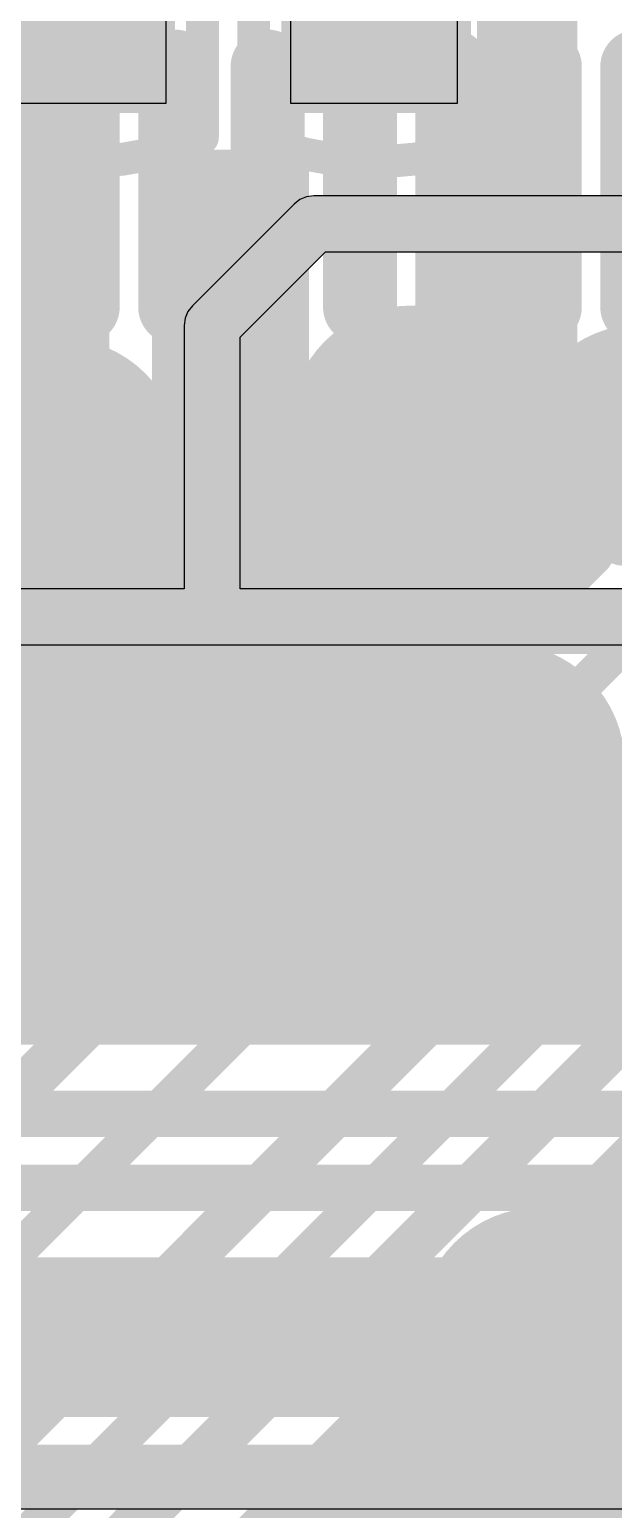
# Model space of a CAD drawing. Header units: millimetres. Extents: x 0.11 to 5.67, y 0.55 to 4.24.
# Drawn here: x 3.1048 to 3.2292, y 1.4813 to 1.7963 of the extents above; entities that cross this region are included whole.
import ezdxf

# ---------------------------------------------------------------- set-up
doc = ezdxf.new("R2010")
doc.units = ezdxf.units.MM
doc.header["$MEASUREMENT"] = 0
for name, color, linetype in [('BottomLayer', 5, 'Continuous'), ('BottomOverlay', 54, 'Continuous'), ('BottomPaste', 16, 'Continuous'), ('BottomSolder', 6, 'Continuous'), ('InternalPlane1', 76, 'Continuous'), ('InternalPlane2', 16, 'Continuous'), ('Mechanical3', 76, 'Continuous'), ('MultiLayer', 9, 'Continuous'), ('TopLayer', 1, 'Continuous'), ('TopOverlay', 2, 'Continuous'), ('TopPaste', 8, 'Continuous'), ('TopSolder', 216, 'Continuous'), ('ViaHoleLayer', 16, 'Continuous')]:
    doc.layers.add(name, color=color, linetype=linetype)

# ---------------------------------------------------------------- blocks, each defined once
blk = doc.blocks.new('NANOPINEO_CORE_1')
at = {"layer": 'TopOverlay', "const_width": 0.007874}
blk.add_lwpolyline([(0.7746062, 0.8503938), (-0.6938976, 0.8503938)], dxfattribs=at)
blk = doc.blocks.new('LQFP48_192')
at = {"layer": 'TopLayer', "const_width": 0.011811}
for points in [[(-0.0295276, -0.1397638), (-0.0295276, -0.1909448)], [(-0.0098425, -0.1397638), (-0.0098425, -0.1909448)], [(0.0098425, -0.1397638), (0.0098425, -0.1909448)], [(0.0295276, -0.1397638), (0.0295276, -0.1909448)], [(0.0492126, -0.1397638), (0.0492126, -0.1909448)], [(0.0688976, -0.1397638), (0.0688976, -0.1909448)], [(0.0885827, -0.1397638), (0.0885827, -0.1909448)]]:
    blk.add_lwpolyline(points, dxfattribs=at)
at = {"layer": 'TopLayer', "const_width": 0.0059055}
for points in [[(-0.0324803, -0.1397638, 1), (-0.0265749, -0.1397638, 1)], [(-0.0127952, -0.1397638, 1), (-0.0068898, -0.1397638, 1)], [(0.0068898, -0.1397638, 1), (0.0127952, -0.1397638, 1)], [(0.0265749, -0.1397638, 1), (0.0324803, -0.1397638, 1)], [(0.0462599, -0.1397638, 1), (0.0521653, -0.1397638, 1)], [(0.0659449, -0.1397638, 1), (0.0718503, -0.1397638, 1)], [(0.08563, -0.1397638, 1), (0.0915354, -0.1397638, 1)], [(-0.0324803, -0.1909448, 1), (-0.0265749, -0.1909448, 1)], [(-0.0127952, -0.1909448, 1), (-0.0068898, -0.1909448, 1)], [(0.0068898, -0.1909448, 1), (0.0127952, -0.1909448, 1)], [(0.0265749, -0.1909448, 1), (0.0324803, -0.1909448, 1)], [(0.0462599, -0.1909448, 1), (0.0521653, -0.1909448, 1)], [(0.0659449, -0.1909448, 1), (0.0718503, -0.1909448, 1)], [(0.08563, -0.1909448, 1), (0.0915354, -0.1909448, 1)]]:
    blk.add_lwpolyline(points, format="xyb", close=True, dxfattribs=at)
at = {"layer": 'TopPaste', "const_width": 0.011811}
for points in [[(-0.0295276, -0.1397638), (-0.0295276, -0.1909448)], [(-0.0098425, -0.1397638), (-0.0098425, -0.1909448)], [(0.0098425, -0.1397638), (0.0098425, -0.1909448)], [(0.0295276, -0.1397638), (0.0295276, -0.1909448)], [(0.0492126, -0.1397638), (0.0492126, -0.1909448)], [(0.0688976, -0.1397638), (0.0688976, -0.1909448)], [(0.0885827, -0.1397638), (0.0885827, -0.1909448)]]:
    blk.add_lwpolyline(points, dxfattribs=at)
at = {"layer": 'TopPaste', "const_width": 0.0059055}
for points in [[(-0.0324803, -0.1397638, 1), (-0.0265749, -0.1397638, 1)], [(-0.0127952, -0.1397638, 1), (-0.0068898, -0.1397638, 1)], [(0.0068898, -0.1397638, 1), (0.0127952, -0.1397638, 1)], [(0.0265749, -0.1397638, 1), (0.0324803, -0.1397638, 1)], [(0.0462599, -0.1397638, 1), (0.0521653, -0.1397638, 1)], [(0.0659449, -0.1397638, 1), (0.0718503, -0.1397638, 1)], [(0.08563, -0.1397638, 1), (0.0915354, -0.1397638, 1)], [(-0.0324803, -0.1909448, 1), (-0.0265749, -0.1909448, 1)], [(-0.0127952, -0.1909448, 1), (-0.0068898, -0.1909448, 1)], [(0.0068898, -0.1909448, 1), (0.0127952, -0.1909448, 1)], [(0.0265749, -0.1909448, 1), (0.0324803, -0.1909448, 1)], [(0.0462599, -0.1909448, 1), (0.0521653, -0.1909448, 1)], [(0.0659449, -0.1909448, 1), (0.0718503, -0.1909448, 1)], [(0.08563, -0.1909448, 1), (0.0915354, -0.1909448, 1)]]:
    blk.add_lwpolyline(points, format="xyb", close=True, dxfattribs=at)
at = {"layer": 'TopSolder', "const_width": 0.015748}
for points in [[(-0.0295276, -0.1397638), (-0.0295276, -0.1909448)], [(-0.0098425, -0.1397638), (-0.0098425, -0.1909448)], [(0.0098425, -0.1397638), (0.0098425, -0.1909448)], [(0.0295276, -0.1397638), (0.0295276, -0.1909448)], [(0.0492126, -0.1397638), (0.0492126, -0.1909448)], [(0.0688976, -0.1397638), (0.0688976, -0.1909448)], [(0.0885827, -0.1397638), (0.0885827, -0.1909448)]]:
    blk.add_lwpolyline(points, dxfattribs=at)
at = {"layer": 'TopSolder', "const_width": 0.007874}
for points in [[(-0.0334646, -0.1397638, 1), (-0.0255906, -0.1397638, 1)], [(-0.0137795, -0.1397638, 1), (-0.0059055, -0.1397638, 1)], [(0.0059055, -0.1397638, 1), (0.0137795, -0.1397638, 1)], [(0.0255906, -0.1397638, 1), (0.0334646, -0.1397638, 1)], [(0.0452756, -0.1397638, 1), (0.0531496, -0.1397638, 1)], [(0.0649606, -0.1397638, 1), (0.0728346, -0.1397638, 1)], [(0.0846457, -0.1397638, 1), (0.0925197, -0.1397638, 1)], [(-0.0334646, -0.1909448, 1), (-0.0255906, -0.1909448, 1)], [(-0.0137795, -0.1909448, 1), (-0.0059055, -0.1909448, 1)], [(0.0059055, -0.1909448, 1), (0.0137795, -0.1909448, 1)], [(0.0255906, -0.1909448, 1), (0.0334646, -0.1909448, 1)], [(0.0452756, -0.1909448, 1), (0.0531496, -0.1909448, 1)], [(0.0649606, -0.1909448, 1), (0.0728346, -0.1909448, 1)], [(0.0846457, -0.1909448, 1), (0.0925197, -0.1909448, 1)]]:
    blk.add_lwpolyline(points, format="xyb", close=True, dxfattribs=at)
blk = doc.blocks.new('CC0603_B_276')
at = {"layer": 'BottomLayer'}
for points in [[(-0.0531496, -0.0177165), (-0.0137796, -0.0177165), (-0.0531496, 0.0177165), (-0.0137796, 0.0177165)], [(0.0531495, 0.0177165), (0.0137795, 0.0177165), (0.0531495, -0.0177165), (0.0137795, -0.0177165)]]:
    blk.add_solid(points, dxfattribs=at)
at = {"layer": 'BottomOverlay', "const_width": 0.0070079}
for points in [[(-0.0603075, -0.025576, -0.2011811506940103), (-0.060352, 0.0254697)], [(0.0604228, 0.0254697, -0.2011811506940102), (0.0603783, -0.025576)]]:
    blk.add_lwpolyline(points, format="xyb", dxfattribs=at)
at = {"layer": 'BottomOverlay', "const_width": 0.0035039}
for points in [[(-0.062104, 0.0254697, 1), (-0.0586, 0.0254697, 1)], [(-0.0617166, 0.0255, 1), (-0.0582126, 0.0255, 1)], [(0.0582834, 0.0255, 1), (0.0617874, 0.0255, 1)], [(0.0586708, 0.0254697, 1), (0.0621748, 0.0254697, 1)], [(-0.0620595, -0.025576, 1), (-0.0585555, -0.025576, 1)], [(-0.0617914, -0.0255906, 1), (-0.0582874, -0.0255906, 1)], [(0.0582873, -0.0255906, 1), (0.0617913, -0.0255906, 1)], [(0.0586263, -0.025576, 1), (0.0621303, -0.025576, 1)]]:
    blk.add_lwpolyline(points, format="xyb", close=True, dxfattribs=at)
at = {"layer": 'BottomOverlay', "const_width": 0.0070079}
for points in [[(0.0600354, 0.0255), (-0.0599646, 0.0255)], [(0.0600393, -0.0255906), (-0.0600394, -0.0255906)]]:
    blk.add_lwpolyline(points, dxfattribs=at)
at = {"layer": 'BottomPaste'}
for p, q in [((-0.0531496, -0.0177165), (-0.0531496, 0.0177165)), ((-0.0531496, 0.0177165), (-0.0137796, 0.0177165)), ((-0.0137796, 0.0177165), (-0.0255906, 0)), ((0.0255905, 0), (0.0137795, 0.0177165)), ((0.0137795, 0.0177165), (0.0531495, 0.0177165)), ((0.0531495, 0.0177165), (0.0531495, -0.0177165)), ((-0.0255906, 0), (-0.0137796, -0.0177165)), ((0.0137795, -0.0177165), (0.0255905, 0)), ((-0.0137796, -0.0177165), (-0.0531496, -0.0177165)), ((0.0531495, -0.0177165), (0.0137795, -0.0177165))]:
    blk.add_line(p, q, dxfattribs=at)
at = {"layer": 'BottomSolder'}
for points in [[(-0.0551181, -0.019685), (-0.0118111, -0.019685), (-0.0551181, 0.019685), (-0.0118111, 0.019685)], [(0.055118, 0.019685), (0.011811, 0.019685), (0.055118, -0.019685), (0.011811, -0.019685)]]:
    blk.add_solid(points, dxfattribs=at)
at = {"layer": 'Mechanical3'}
for p, q in [((-0.0561024, 0.0105003), (-0.0508547, 0.015748)), ((-0.0508547, 0.015748), (-0.0403594, 0.015748)), ((-0.0403594, 0.015748), (-0.0351118, 0.0105003)), ((-0.0193688, 0.015748), (-0.0246165, 0.0105003)), ((-0.0088735, 0.015748), (-0.0193688, 0.015748)), ((-0.0036259, 0.0105003), (-0.0088735, 0.015748)), ((-0.0561024, -0.0104903), (-0.0561024, 0.0105003)), ((-0.0036259, 0.0052527), (-0.0036259, 0.0105003)), ((-0.0088735, 5e-06), (-0.0036259, 0.0052527)), ((-0.0088735, 5e-06), (-0.0141212, 5e-06)), ((-0.0141212, 5e-06), (-0.0088735, 5e-06)), ((-0.0036259, -0.0052426), (-0.0088735, 5e-06)), ((-0.0036259, -0.0104903), (-0.0036259, -0.0052426)), ((-0.0508547, -0.0157379), (-0.0561024, -0.0104903)), ((-0.0351118, -0.0104903), (-0.0403594, -0.0157379)), ((-0.0246165, -0.0104903), (-0.0193688, -0.0157379)), ((-0.0088735, -0.0157379), (-0.0036259, -0.0104903)), ((-0.0403594, -0.0157379), (-0.0508547, -0.0157379)), ((-0.0193688, -0.0157379), (-0.0088735, -0.0157379))]:
    blk.add_line(p, q, dxfattribs=at)
blk = doc.blocks.new('CC0603_B_277')
at = {"layer": 'BottomLayer'}
for points in [[(-0.0531496, -0.0177165), (-0.0137796, -0.0177165), (-0.0531496, 0.0177165), (-0.0137796, 0.0177165)], [(0.0531495, 0.0177165), (0.0137795, 0.0177165), (0.0531495, -0.0177165), (0.0137795, -0.0177165)]]:
    blk.add_solid(points, dxfattribs=at)
at = {"layer": 'BottomOverlay', "const_width": 0.0070079}
for points in [[(-0.0603075, -0.025576, -0.2011811506940103), (-0.060352, 0.0254697)], [(0.0604228, 0.0254697, -0.2011811506940102), (0.0603783, -0.025576)]]:
    blk.add_lwpolyline(points, format="xyb", dxfattribs=at)
at = {"layer": 'BottomOverlay', "const_width": 0.0035039}
for points in [[(-0.062104, 0.0254697, 1), (-0.0586, 0.0254697, 1)], [(-0.0617166, 0.0255, 1), (-0.0582126, 0.0255, 1)], [(0.0582834, 0.0255, 1), (0.0617874, 0.0255, 1)], [(0.0586708, 0.0254697, 1), (0.0621748, 0.0254697, 1)], [(-0.0620595, -0.025576, 1), (-0.0585555, -0.025576, 1)], [(-0.0617914, -0.0255906, 1), (-0.0582874, -0.0255906, 1)], [(0.0582873, -0.0255906, 1), (0.0617913, -0.0255906, 1)], [(0.0586263, -0.025576, 1), (0.0621303, -0.025576, 1)]]:
    blk.add_lwpolyline(points, format="xyb", close=True, dxfattribs=at)
at = {"layer": 'BottomOverlay', "const_width": 0.0070079}
for points in [[(0.0600354, 0.0255), (-0.0599646, 0.0255)], [(0.0600393, -0.0255906), (-0.0600394, -0.0255906)]]:
    blk.add_lwpolyline(points, dxfattribs=at)
at = {"layer": 'BottomPaste'}
for p, q in [((-0.0531496, -0.0177165), (-0.0531496, 0.0177165)), ((-0.0531496, 0.0177165), (-0.0137796, 0.0177165)), ((-0.0137796, 0.0177165), (-0.0255906, 0)), ((0.0255905, 0), (0.0137795, 0.0177165)), ((0.0137795, 0.0177165), (0.0531495, 0.0177165)), ((0.0531495, 0.0177165), (0.0531495, -0.0177165)), ((-0.0255906, 0), (-0.0137796, -0.0177165)), ((0.0137795, -0.0177165), (0.0255905, 0)), ((-0.0137796, -0.0177165), (-0.0531496, -0.0177165)), ((0.0531495, -0.0177165), (0.0137795, -0.0177165))]:
    blk.add_line(p, q, dxfattribs=at)
at = {"layer": 'BottomSolder'}
for points in [[(-0.0551181, -0.019685), (-0.0118111, -0.019685), (-0.0551181, 0.019685), (-0.0118111, 0.019685)], [(0.055118, 0.019685), (0.011811, 0.019685), (0.055118, -0.019685), (0.011811, -0.019685)]]:
    blk.add_solid(points, dxfattribs=at)
at = {"layer": 'Mechanical3'}
for p, q in [((-0.0561024, 0.0105003), (-0.0508547, 0.015748)), ((-0.0508547, 0.015748), (-0.0403594, 0.015748)), ((-0.0403594, 0.015748), (-0.0351118, 0.0105003)), ((-0.0036259, 0.015748), (-0.0246165, 0.015748)), ((-0.0246165, 0.015748), (-0.0036259, -0.0052426)), ((-0.0561024, -0.0104903), (-0.0561024, 0.0105003)), ((-0.0036259, -0.0052426), (-0.0036259, -0.0104903)), ((-0.0508547, -0.0157379), (-0.0561024, -0.0104903)), ((-0.0351118, -0.0104903), (-0.0403594, -0.0157379)), ((-0.0193688, -0.0157379), (-0.0246165, -0.0104903)), ((-0.0036259, -0.0104903), (-0.0088735, -0.0157379)), ((-0.0403594, -0.0157379), (-0.0508547, -0.0157379)), ((-0.0088735, -0.0157379), (-0.0193688, -0.0157379))]:
    blk.add_line(p, q, dxfattribs=at)

msp = doc.modelspace()

# ---------------------------------------------------------------- linework, layer by layer
at = {"layer": 'BottomLayer'}
for points, const_width in [([(3.2175198, 1.7261435), (3.2175198, 1.9231683)], 0.007874), ([(3.2096457, 1.7667322), (3.2096457, 1.8336614)], 0.007874), ([(3.1119737, 1.7960289), (3.1161417, 1.8001969)], 0.019685), ([(3.1119737, 1.7054776), (3.1119737, 1.7960289)], 0.019685), ([(3.1781496, 1.7194882), (3.1781496, 1.8001968)], 0.007874), ([(3.2096457, 1.7942861), (3.2175198, 1.7942861)], 0.007874), ([(3.2096457, 1.7864121), (3.2175198, 1.7864121)], 0.007874), ([(3.2096457, 1.7785381), (3.2175198, 1.7785381)], 0.007874), ([(3.2096457, 1.7706641), (3.2175198, 1.7706641)], 0.007874), ([(3.1355957, 1.7667323), (3.1466535, 1.7667323)], 0.007874), ([(3.1355957, 1.7125169), (3.1355957, 1.7667323)], 0.007874), ([(3.1466535, 1.7667322), (3.1604331, 1.7667322)], 0.007874), ([(3.1604331, 1.7194882), (3.1604331, 1.7667322)], 0.007874), ([(3.1958661, 1.7667322), (3.2096457, 1.7667322)], 0.007874), ([(3.1958661, 1.7352362), (3.1958661, 1.7667322)], 0.007874), ([(3.1355957, 1.7627901), (3.1604331, 1.7627901)], 0.007874), ([(3.1958661, 1.7627901), (3.2175198, 1.7627901)], 0.007874), ([(3.1355957, 1.7549161), (3.1604331, 1.7549161)], 0.007874), ([(3.1958661, 1.7549161), (3.2175198, 1.7549161)], 0.007874), ([(3.1355957, 1.7470421), (3.1604331, 1.7470421)], 0.007874), ([(3.1958661, 1.7470421), (3.2175198, 1.7470421)], 0.007874), ([(3.1355957, 1.7391681), (3.1604331, 1.7391681)], 0.007874), ([(3.1958661, 1.7391681), (3.2175198, 1.7391681)], 0.007874), ([(3.1355957, 1.7312941), (3.1604331, 1.7312941)], 0.007874), ([(3.2023813, 1.7312941), (3.2175198, 1.7312941)], 0.007874), ([(3.1355957, 1.7234201), (3.1604331, 1.7234201)], 0.007874), ([(3.2087281, 1.7234201), (3.2150611, 1.7234201)], 0.007874), ([(3.1781496, 1.7194882), (3.1860236, 1.7116142)], 0.007874), ([(3.1355957, 1.7155461), (3.160737, 1.7155461)], 0.007874), ([(3.1112205, 1.7047244), (3.1119737, 1.7054776)], 0.019685), ([(3.1366407, 1.7076721), (3.1607386, 1.7076721)], 0.007874), ([(3.1363324, 1.6997981), (3.1633244, 1.6997981)], 0.007874), ([(3.1333796, 1.6919241), (3.1696782, 1.6919241)], 0.007874), ([(3.202369, 1.6919241), (3.2150691, 1.6919241)], 0.007874), ([(3.2057087, 1.6397638), (3.257874, 1.6919291)], 0.007874), ([(3.1263018, 1.6840501), (3.22494, 1.6840501)], 0.007874), ([(3.2062387, 1.6653488), (3.2250788, 1.6841889)], 0.007874), ([(3.2312937, 1.6402938), (3.2704015, 1.6794016)], 0.007874), ([(3.0429888, 1.6761761), (3.217066, 1.6761761)], 0.007874), ([(3.0476323, 1.6683021), (3.209192, 1.6683021)], 0.007874), ([(3.0491938, 1.6604281), (3.1906137, 1.6604281)], 0.007874), ([(3.0482662, 1.6525541), (3.1835438, 1.6525541)], 0.007874), ([(3.0445208, 1.6446801), (3.1805949, 1.6446801)], 0.007874), ([(3.035546, 1.6368061), (3.1802897, 1.6368061)], 0.007874), ([(3.2311277, 1.6368061), (3.4793307, 1.6368061)], 0.007874), ([(2.8989484, 1.6289321), (3.1825236, 1.6289321)], 0.007874), ([(3.2288938, 1.6289321), (3.4793307, 1.6289321)], 0.007874), ([(2.8996062, 1.6210581), (3.1882453, 1.6210581)], 0.007874), ([(3.2231721, 1.6210581), (3.4793307, 1.6210581)], 0.007874), ([(2.8996062, 1.6131841), (3.4793307, 1.6131841)], 0.007874), ([(2.9415849, 1.6053101), (3.4768723, 1.6053101)], 0.007874), ([(2.9584761, 1.5974361), (3.4726966, 1.5974361)], 0.007874), ([(2.963604, 1.5895621), (3.4714567, 1.5895621)], 0.007874), ([(2.965169, 1.5841769), (3.4533735, 1.5841769)], 0.007874), ([(2.9542556, 1.5654762), (3.4533735, 1.5654762)], 0.0098425), ([(2.9542557, 1.5497282), (3.4468505, 1.5497282)], 0.0098425), ([(2.965169, 1.5310275), (3.4391044, 1.5310275)], 0.007874), ([(2.9639673, 1.5265701), (3.4435618, 1.5265701)], 0.007874), ([(2.959319, 1.5186961), (3.4514358, 1.5186961)], 0.007874), ([(2.9469729, 1.5108221), (3.4593098, 1.5108221)], 0.007874), ([(2.9103051, 1.5049212), (3.4419291, 1.5049212)], 0.007874), ([(2.902559, 1.4862205), (3.4419291, 1.4862205)], 0.0098425)]:
    msp.add_lwpolyline(points, dxfattribs=dict(at, const_width=const_width))
for points, const_width in [([(3.1112205, 1.8001969, 1), (3.1210629, 1.8001969, 1)], 0.0098425), ([(3.1070525, 1.7960289, 1), (3.1168949, 1.7960289, 1)], 0.0098425), ([(3.1070525, 1.7960289, 1), (3.1168949, 1.7960289, 1)], 0.0098425), ([(3.1761811, 1.8001968, 1), (3.1801181, 1.8001968, 1)], 0.003937), ([(3.2076772, 1.7942861, 1), (3.2116142, 1.7942861, 1)], 0.003937), ([(3.2155513, 1.7942861, 1), (3.2194883, 1.7942861, 1)], 0.003937), ([(3.2076772, 1.7864121, 1), (3.2116142, 1.7864121, 1)], 0.003937), ([(3.2155513, 1.7864121, 1), (3.2194883, 1.7864121, 1)], 0.003937), ([(3.2076772, 1.7785381, 1), (3.2116142, 1.7785381, 1)], 0.003937), ([(3.2155513, 1.7785381, 1), (3.2194883, 1.7785381, 1)], 0.003937), ([(3.2076772, 1.7706641, 1), (3.2116142, 1.7706641, 1)], 0.003937), ([(3.2155513, 1.7706641, 1), (3.2194883, 1.7706641, 1)], 0.003937), ([(3.1336272, 1.7667323, 1), (3.1375642, 1.7667323, 1)], 0.003937), ([(3.1336272, 1.7667323, 1), (3.1375642, 1.7667323, 1)], 0.003937), ([(3.144685, 1.7667323, 1), (3.148622, 1.7667323, 1)], 0.003937), ([(3.144685, 1.7667322, 1), (3.148622, 1.7667322, 1)], 0.003937), ([(3.1584646, 1.7667322, 1), (3.1624016, 1.7667322, 1)], 0.003937), ([(3.1584646, 1.7667322, 1), (3.1624016, 1.7667322, 1)], 0.003937), ([(3.1938976, 1.7667322, 1), (3.1978346, 1.7667322, 1)], 0.003937), ([(3.1938976, 1.7667322, 1), (3.1978346, 1.7667322, 1)], 0.003937), ([(3.2076772, 1.7667322, 1), (3.2116142, 1.7667322, 1)], 0.003937), ([(3.2076772, 1.7667322, 1), (3.2116142, 1.7667322, 1)], 0.003937), ([(3.1336272, 1.7627901, 1), (3.1375642, 1.7627901, 1)], 0.003937), ([(3.1584646, 1.7627901, 1), (3.1624016, 1.7627901, 1)], 0.003937), ([(3.1938976, 1.7627901, 1), (3.1978346, 1.7627901, 1)], 0.003937), ([(3.2155513, 1.7627901, 1), (3.2194883, 1.7627901, 1)], 0.003937), ([(3.1336272, 1.7549161, 1), (3.1375642, 1.7549161, 1)], 0.003937), ([(3.1584646, 1.7549161, 1), (3.1624016, 1.7549161, 1)], 0.003937), ([(3.1938976, 1.7549161, 1), (3.1978346, 1.7549161, 1)], 0.003937), ([(3.2155513, 1.7549161, 1), (3.2194883, 1.7549161, 1)], 0.003937), ([(3.1336272, 1.7470421, 1), (3.1375642, 1.7470421, 1)], 0.003937), ([(3.1584646, 1.7470421, 1), (3.1624016, 1.7470421, 1)], 0.003937), ([(3.1938976, 1.7470421, 1), (3.1978346, 1.7470421, 1)], 0.003937), ([(3.2155513, 1.7470421, 1), (3.2194883, 1.7470421, 1)], 0.003937), ([(3.1336272, 1.7391681, 1), (3.1375642, 1.7391681, 1)], 0.003937), ([(3.1584646, 1.7391681, 1), (3.1624016, 1.7391681, 1)], 0.003937), ([(3.1938976, 1.7391681, 1), (3.1978346, 1.7391681, 1)], 0.003937), ([(3.2155513, 1.7391681, 1), (3.2194883, 1.7391681, 1)], 0.003937), ([(3.1938976, 1.7352362, 1), (3.1978346, 1.7352362, 1)], 0.003937), ([(3.1938976, 1.7352362, 1), (3.1978346, 1.7352362, 1)], 0.003937), ([(3.1336272, 1.7312941, 1), (3.1375642, 1.7312941, 1)], 0.003937), ([(3.1584646, 1.7312941, 1), (3.1624016, 1.7312941, 1)], 0.003937), ([(3.2004128, 1.7312941, 1), (3.2043498, 1.7312941, 1)], 0.003937), ([(3.2155513, 1.7312941, 1), (3.2194883, 1.7312941, 1)], 0.003937), ([(3.2155513, 1.7261435, 1), (3.2194883, 1.7261435, 1)], 0.003937), ([(3.2155513, 1.7261435, 1), (3.2194883, 1.7261435, 1)], 0.003937), ([(3.1336272, 1.7234201, 1), (3.1375642, 1.7234201, 1)], 0.003937), ([(3.1584646, 1.7234201, 1), (3.1624016, 1.7234201, 1)], 0.003937), ([(3.2067596, 1.7234201, 1), (3.2106966, 1.7234201, 1)], 0.003937), ([(3.2130926, 1.7234201, 1), (3.2170296, 1.7234201, 1)], 0.003937), ([(3.1584646, 1.7194882, 1), (3.1624016, 1.7194882, 1)], 0.003937), ([(3.1584646, 1.7194882, 1), (3.1624016, 1.7194882, 1)], 0.003937), ([(3.1584646, 1.7194882, 1), (3.1624016, 1.7194882, 1)], 0.003937), ([(3.1761811, 1.7194882, 1), (3.1801181, 1.7194882, 1)], 0.003937), ([(3.1761811, 1.7194882, 1), (3.1801181, 1.7194882, 1)], 0.003937), ([(3.1801181, 1.7116142, 1), (3.1919291, 1.7116142, 1)], 0.011811), ([(3.1588286, 1.7159153, 1), (3.1627656, 1.7159153, 1)], 0.003937), ([(3.1588286, 1.7159153, 1), (3.1627656, 1.7159153, 1)], 0.003937), ([(3.1588286, 1.7159153, 1), (3.1627656, 1.7159153, 1)], 0.003937), ([(3.2091995, 1.7163718, 1), (3.2131365, 1.7163718, 1)], 0.003937), ([(3.2091995, 1.7163718, 1), (3.2131365, 1.7163718, 1)], 0.003937), ([(3.105315, 1.7047244, 1), (3.117126, 1.7047244, 1)], 0.011811), ([(3.1336272, 1.7155461, 1), (3.1375642, 1.7155461, 1)], 0.003937), ([(3.1587685, 1.7155461, 1), (3.1627055, 1.7155461, 1)], 0.003937), ([(3.2293307, 1.7076772, 1), (3.2411417, 1.7076772, 1)], 0.011811), ([(3.1062993, 1.7047244, 1), (3.1161417, 1.7047244, 1)], 0.0098425), ([(3.1070525, 1.7054776, 1), (3.1168949, 1.7054776, 1)], 0.0098425), ([(3.1070525, 1.7054776, 1), (3.1168949, 1.7054776, 1)], 0.0098425), ([(3.1336272, 1.7125169, 1), (3.1375642, 1.7125169, 1)], 0.003937), ([(3.1336272, 1.7125169, 1), (3.1375642, 1.7125169, 1)], 0.003937), ([(3.1840551, 1.7116142, 1), (3.1879921, 1.7116142, 1)], 0.003937), ([(3.1346722, 1.7076721, 1), (3.1386092, 1.7076721, 1)], 0.003937), ([(3.1587701, 1.7076721, 1), (3.1627071, 1.7076721, 1)], 0.003937), ([(3.1348425, 1.7047244, 1), (3.1387795, 1.7047244, 1)], 0.003937), ([(3.1348425, 1.7047244, 1), (3.1387795, 1.7047244, 1)], 0.003937), ([(3.2081233, 1.7029196, 1), (3.2120603, 1.7029196, 1)], 0.003937), ([(3.2081233, 1.7029196, 1), (3.2120603, 1.7029196, 1)], 0.003937), ([(3.1343639, 1.6997981, 1), (3.1383009, 1.6997981, 1)], 0.003937), ([(3.1613559, 1.6997981, 1), (3.1652929, 1.6997981, 1)], 0.003937), ([(3.1314111, 1.6919241, 1), (3.1353481, 1.6919241, 1)], 0.003937), ([(3.1677097, 1.6919241, 1), (3.1716467, 1.6919241, 1)], 0.003937), ([(3.2004005, 1.6919241, 1), (3.2043375, 1.6919241, 1)], 0.003937), ([(3.2131006, 1.6919241, 1), (3.2170376, 1.6919241, 1)], 0.003937), ([(3.1243333, 1.6840501, 1), (3.1282703, 1.6840501, 1)], 0.003937), ([(3.2229715, 1.6840501, 1), (3.2269085, 1.6840501, 1)], 0.003937), ([(3.2231103, 1.6841889, 1), (3.2270473, 1.6841889, 1)], 0.003937), ([(3.2231103, 1.6841889, 1), (3.2270473, 1.6841889, 1)], 0.003937), ([(3.2150975, 1.6761761, 1), (3.2190345, 1.6761761, 1)], 0.003937), ([(3.2072235, 1.6683021, 1), (3.2111605, 1.6683021, 1)], 0.003937), ([(3.2042702, 1.6653488, 1), (3.2082072, 1.6653488, 1)], 0.003937), ([(3.2042702, 1.6653488, 1), (3.2082072, 1.6653488, 1)], 0.003937), ([(3.1886452, 1.6604281, 1), (3.1925822, 1.6604281, 1)], 0.003937), ([(3.1815753, 1.6525541, 1), (3.1855123, 1.6525541, 1)], 0.003937), ([(3.1998032, 1.6397638, 1), (3.2116142, 1.6397638, 1)], 0.011811), ([(3.1786264, 1.6446801, 1), (3.1825634, 1.6446801, 1)], 0.003937), ([(3.2293252, 1.6402938, 1), (3.2332622, 1.6402938, 1)], 0.003937), ([(3.2037402, 1.6397638, 1), (3.2076772, 1.6397638, 1)], 0.003937), ([(3.2293307, 1.6397638, 1), (3.2332677, 1.6397638, 1)], 0.003937), ([(3.1783212, 1.6368061, 1), (3.1822582, 1.6368061, 1)], 0.003937), ([(3.2291592, 1.6368061, 1), (3.2330962, 1.6368061, 1)], 0.003937), ([(3.1805551, 1.6289321, 1), (3.1844921, 1.6289321, 1)], 0.003937), ([(3.2269253, 1.6289321, 1), (3.2308623, 1.6289321, 1)], 0.003937), ([(3.1862768, 1.6210581, 1), (3.1902138, 1.6210581, 1)], 0.003937), ([(3.2212036, 1.6210581, 1), (3.2251406, 1.6210581, 1)], 0.003937), ([(3.2076772, 1.519685, 1), (3.2194882, 1.519685, 1)], 0.011811)]:
    msp.add_lwpolyline(points, format="xyb", close=True, dxfattribs=dict(at, const_width=const_width))
at = {"layer": 'BottomLayer', "const_width": 0.007874}
for points in [[(3.1958661, 1.7352362, -0.2524162875326584), (3.211168, 1.7163718)], [(3.211168, 1.7163718, -0.1153730552646922), (3.2175198, 1.7261435)], [(3.1607971, 1.7159153, -0.05080998029611133), (3.1604331, 1.7194882)], [(3.1607971, 1.7159153, -0.05080998029611133), (3.1604331, 1.7194882)], [(3.136811, 1.7047244, -1.264689558343458), (3.0883517, 1.7162088)], [(3.2100918, 1.7029196, -0.9148366478278483), (3.1607971, 1.7159153)], [(3.1355957, 1.7125169, -0.07751017717976495), (3.136811, 1.7047244)], [(3.2250788, 1.6841889, -0.2488641121819481), (3.2100918, 1.7029196)], [(3.2312992, 1.6397638, -2.450020326418337), (3.2062387, 1.6653488)]]:
    msp.add_lwpolyline(points, format="xyb", dxfattribs=at)
at = {"layer": 'InternalPlane1', "const_width": 0.0259055}
for points in [[(3.1730709, 1.7116142, 1), (3.1989763, 1.7116142, 1)], [(3.2222835, 1.7076772, 1), (3.2481889, 1.7076772, 1)], [(3.0982678, 1.7047244, 1), (3.1241732, 1.7047244, 1)], [(3.192756, 1.6397638, 1), (3.2186614, 1.6397638, 1)]]:
    msp.add_lwpolyline(points, format="xyb", close=True, dxfattribs=at)
at = {"layer": 'InternalPlane2'}
for p, q in [((3.1638126, 1.7606748), (3.1623761, 1.7600798)), ((3.1653543, 1.7608778), (3.1638126, 1.7606748)), ((3.603832, 1.7608778), (3.1653543, 1.7608778)), ((3.1611424, 1.7591332), (3.1394889, 1.7374797)), ((3.1623761, 1.7600798), (3.1611424, 1.7591332)), ((3.1496573, 1.7308005), (3.1678216, 1.7489648)), ((3.1678216, 1.7489648), (3.6062993, 1.7489648)), ((3.1385423, 1.736246), (3.1379472, 1.7348094)), ((3.1394889, 1.7374797), (3.1385423, 1.736246)), ((3.1379472, 1.7348094), (3.1377443, 1.7332678)), ((3.1377443, 1.7332678), (3.1377443, 1.6772164)), ((3.1496573, 1.6772164), (3.1496573, 1.7308005)), ((3.1377443, 1.6772164), (2.7032547, 1.6772164)), ((3.6874934, 1.6772164), (3.1496573, 1.6772164)), ((2.7007874, 1.6653034), (3.6899607, 1.6653034)), ((3.8794225, 1.4813502), (2.7057088, 1.4813501))]:
    msp.add_line(p, q, dxfattribs=at)
at = {"layer": 'InternalPlane2', "const_width": 0.011811}
for points in [[(3.1437008, 1.7332678), (3.1653543, 1.7549213)], [(3.1653543, 1.7549213), (3.6062993, 1.7549213)], [(3.1437008, 1.6712599), (3.1437008, 1.7332678)], [(2.7007874, 1.6712599), (3.6899607, 1.6712599)]]:
    msp.add_lwpolyline(points, dxfattribs=at)
at = {"layer": 'InternalPlane2'}
for points, const_width in [([(3.1624016, 1.7549213, 1), (3.168307, 1.7549213, 1)], 0.0059055), ([(3.1624016, 1.7549213, 1), (3.168307, 1.7549213, 1)], 0.0059055), ([(3.1407481, 1.7332678, 1), (3.1466535, 1.7332678, 1)], 0.0059055), ([(3.1407481, 1.7332678, 1), (3.1466535, 1.7332678, 1)], 0.0059055), ([(3.2222835, 1.7076772, 1), (3.2481889, 1.7076772, 1)], 0.0259055), ([(3.1407481, 1.6712599, 1), (3.1466535, 1.6712599, 1)], 0.0059055), ([(3.192756, 1.6397638, 1), (3.2186614, 1.6397638, 1)], 0.0259055), ([(3.20063, 1.519685, 1), (3.2265354, 1.519685, 1)], 0.0259055)]:
    msp.add_lwpolyline(points, format="xyb", close=True, dxfattribs=dict(at, const_width=const_width))
at = {"layer": 'MultiLayer', "const_width": 0.011811}
for points in [[(3.1801181, 1.7116142, 1), (3.1919291, 1.7116142, 1)], [(3.105315, 1.7047244, 1), (3.117126, 1.7047244, 1)], [(3.2293307, 1.7076772, 1), (3.2411417, 1.7076772, 1)], [(3.1998032, 1.6397638, 1), (3.2116142, 1.6397638, 1)], [(3.2076772, 1.519685, 1), (3.2194882, 1.519685, 1)]]:
    msp.add_lwpolyline(points, format="xyb", close=True, dxfattribs=at)
at = {"layer": 'TopLayer'}
for points, const_width in [([(3.2145669, 1.7627953), (3.2145669, 1.827756)], 0.007874), ([(3.1948819, 1.7627953), (3.1948819, 1.8021653)], 0.007874), ([(3.2145669, 1.7627953), (3.2145669, 1.8021653)], 0.007874), ([(3.1358268, 1.690776), (3.1358268, 1.7627953)], 0.0098425), ([(3.1555118, 1.6826222), (3.1555118, 1.7627953)], 0.0098425), ([(3.1153885, 1.7620421), (3.1161417, 1.7627953)], 0.007874), ([(3.1161417, 1.713907), (3.1161417, 1.7627953)], 0.007874), ([(3.1751968, 1.7627952), (3.1751969, 1.7627953)], 0.007874), ([(3.1751968, 1.7244095), (3.1751968, 1.7627952)], 0.007874), ([(3.1751968, 1.7244095), (3.1860236, 1.7135827)], 0.007874), ([(3.1112205, 1.7089858), (3.1161417, 1.713907)], 0.007874), ([(3.1860236, 1.7116142), (3.1860236, 1.7135827)], 0.007874), ([(2.9566929, 1.4478346), (3.2165355, 1.7076772)], 0.0098425), ([(3.1112205, 1.7047244), (3.1112205, 1.7089858)], 0.007874), ([(3.2165355, 1.7076772), (3.2352362, 1.7076772)], 0.0098425), ([(2.9419292, 1.4968784), (3.1358268, 1.690776)], 0.0098425), ([(2.9492676, 1.476378), (3.1555118, 1.6826222)], 0.0098425), ([(2.9625984, 1.4301181), (3.2007873, 1.668307)], 0.0098425), ([(3.2007873, 1.668307), (3.7011808, 1.668307)], 0.0098425), ([(2.9448819, 1.3405512), (3.2559055, 1.6515748)], 0.0098425), ([(2.9547245, 1.3887796), (3.2057087, 1.6397638)], 0.007874), ([(2.9530118, 1.3248032), (3.2610825, 1.6328739)], 0.007874), ([(2.9581428, 1.3090551), (3.2671979, 1.6181102)], 0.0098425), ([(2.9713662, 1.2958317), (3.274944, 1.5994095)], 0.007874), ([(3.2257266, 1.5501921), (3.511367, 1.5501921)], 0.007874), ([(3.2178526, 1.5423181), (3.519241, 1.5423181)], 0.007874), ([(3.2099786, 1.5344441), (3.5276155, 1.5344441)], 0.007874), ([(3.2021046, 1.5265701), (3.5798477, 1.5265701)], 0.007874), ([(3.1942306, 1.5186961), (3.5719737, 1.5186961)], 0.007874), ([(3.1863566, 1.5108221), (3.5640997, 1.5108221)], 0.007874), ([(3.1784826, 1.5029481), (3.5562257, 1.5029481)], 0.007874), ([(3.1706086, 1.4950741), (3.5483517, 1.4950741)], 0.007874), ([(3.1627346, 1.4872001), (3.5404777, 1.4872001)], 0.007874), ([(3.1548606, 1.4793261), (3.5326037, 1.4793261)], 0.007874)]:
    msp.add_lwpolyline(points, dxfattribs=dict(at, const_width=const_width))
for points, const_width in [([(3.1333662, 1.7627953, 1), (3.1382874, 1.7627953, 1)], 0.0049212), ([(3.1530512, 1.7627953, 1), (3.1579724, 1.7627953, 1)], 0.0049212), ([(3.11342, 1.7620421, 1), (3.117357, 1.7620421, 1)], 0.003937), ([(3.1141732, 1.7627953, 1), (3.1181102, 1.7627953, 1)], 0.003937), ([(3.1141732, 1.7627953, 1), (3.1181102, 1.7627953, 1)], 0.003937), ([(3.1732283, 1.7627952, 1), (3.1771653, 1.7627952, 1)], 0.003937), ([(3.1732283, 1.7627952, 1), (3.1771653, 1.7627952, 1)], 0.003937), ([(3.1732284, 1.7627953, 1), (3.1771654, 1.7627953, 1)], 0.003937), ([(3.1929134, 1.7627953, 1), (3.1968504, 1.7627953, 1)], 0.003937), ([(3.2125984, 1.7627953, 1), (3.2165354, 1.7627953, 1)], 0.003937), ([(3.2125984, 1.7627953, 1), (3.2165354, 1.7627953, 1)], 0.003937), ([(3.1732283, 1.7244095, 1), (3.1771653, 1.7244095, 1)], 0.003937), ([(3.1732283, 1.7244095, 1), (3.1771653, 1.7244095, 1)], 0.003937), ([(3.1801181, 1.7116142, 1), (3.1919291, 1.7116142, 1)], 0.011811), ([(3.105315, 1.7047244, 1), (3.117126, 1.7047244, 1)], 0.011811), ([(3.1141732, 1.713907, 1), (3.1181102, 1.713907, 1)], 0.003937), ([(3.1141732, 1.713907, 1), (3.1181102, 1.713907, 1)], 0.003937), ([(3.1840551, 1.7135827, 1), (3.1879921, 1.7135827, 1)], 0.003937), ([(3.1840551, 1.7135827, 1), (3.1879921, 1.7135827, 1)], 0.003937), ([(3.2293307, 1.7076772, 1), (3.2411417, 1.7076772, 1)], 0.011811), ([(3.1840551, 1.7116142, 1), (3.1879921, 1.7116142, 1)], 0.003937), ([(3.109252, 1.7089858, 1), (3.113189, 1.7089858, 1)], 0.003937), ([(3.109252, 1.7089858, 1), (3.113189, 1.7089858, 1)], 0.003937), ([(3.2140749, 1.7076772, 1), (3.2189961, 1.7076772, 1)], 0.0049212), ([(3.2140749, 1.7076772, 1), (3.2189961, 1.7076772, 1)], 0.0049212), ([(3.109252, 1.7047244, 1), (3.113189, 1.7047244, 1)], 0.003937), ([(3.1333662, 1.690776, 1), (3.1382874, 1.690776, 1)], 0.0049212), ([(3.1333662, 1.690776, 1), (3.1382874, 1.690776, 1)], 0.0049212), ([(3.1530512, 1.6826222, 1), (3.1579724, 1.6826222, 1)], 0.0049212), ([(3.1530512, 1.6826222, 1), (3.1579724, 1.6826222, 1)], 0.0049212), ([(3.1983267, 1.668307, 1), (3.2032479, 1.668307, 1)], 0.0049212), ([(3.1983267, 1.668307, 1), (3.2032479, 1.668307, 1)], 0.0049212), ([(3.1998032, 1.6397638, 1), (3.2116142, 1.6397638, 1)], 0.011811), ([(3.2037402, 1.6397638, 1), (3.2076772, 1.6397638, 1)], 0.003937), ([(3.2237581, 1.5501921, 1), (3.2276951, 1.5501921, 1)], 0.003937), ([(3.2158841, 1.5423181, 1), (3.2198211, 1.5423181, 1)], 0.003937), ([(3.2080101, 1.5344441, 1), (3.2119471, 1.5344441, 1)], 0.003937), ([(3.2076772, 1.519685, 1), (3.2194882, 1.519685, 1)], 0.011811), ([(3.2001361, 1.5265701, 1), (3.2040731, 1.5265701, 1)], 0.003937), ([(3.1922621, 1.5186961, 1), (3.1961991, 1.5186961, 1)], 0.003937), ([(3.1843881, 1.5108221, 1), (3.1883251, 1.5108221, 1)], 0.003937), ([(3.1765141, 1.5029481, 1), (3.1804511, 1.5029481, 1)], 0.003937), ([(3.1686401, 1.4950741, 1), (3.1725771, 1.4950741, 1)], 0.003937), ([(3.1607661, 1.4872001, 1), (3.1647031, 1.4872001, 1)], 0.003937), ([(3.1528921, 1.4793261, 1), (3.1568291, 1.4793261, 1)], 0.003937)]:
    msp.add_lwpolyline(points, format="xyb", close=True, dxfattribs=dict(at, const_width=const_width))
at = {"layer": 'ViaHoleLayer', "const_width": 0.0059055}
for points in [[(3.1830709, 1.7116142, 1), (3.1889763, 1.7116142, 1)], [(3.1082678, 1.7047244, 1), (3.1141732, 1.7047244, 1)], [(3.202756, 1.6397638, 1), (3.2086614, 1.6397638, 1)], [(3.21063, 1.519685, 1), (3.2165354, 1.519685, 1)]]:
    msp.add_lwpolyline(points, format="xyb", close=True, dxfattribs=at)

# ---------------------------------------------------------------- block references
for name, p, rotation in [('NANOPINEO_CORE_1', (3.1673228, 2.3415355), 180), ('CC0603_B_277', (3.1161417, 1.8336614), 270), ('CC0603_B_276', (3.1781496, 1.8336613), 270)]:
    msp.add_blockref(name, p, dxfattribs=dict(rotation=rotation))
msp.add_blockref('LQFP48_192', (3.1456693, 1.9281496))

doc.saveas('drawing.dxf')
